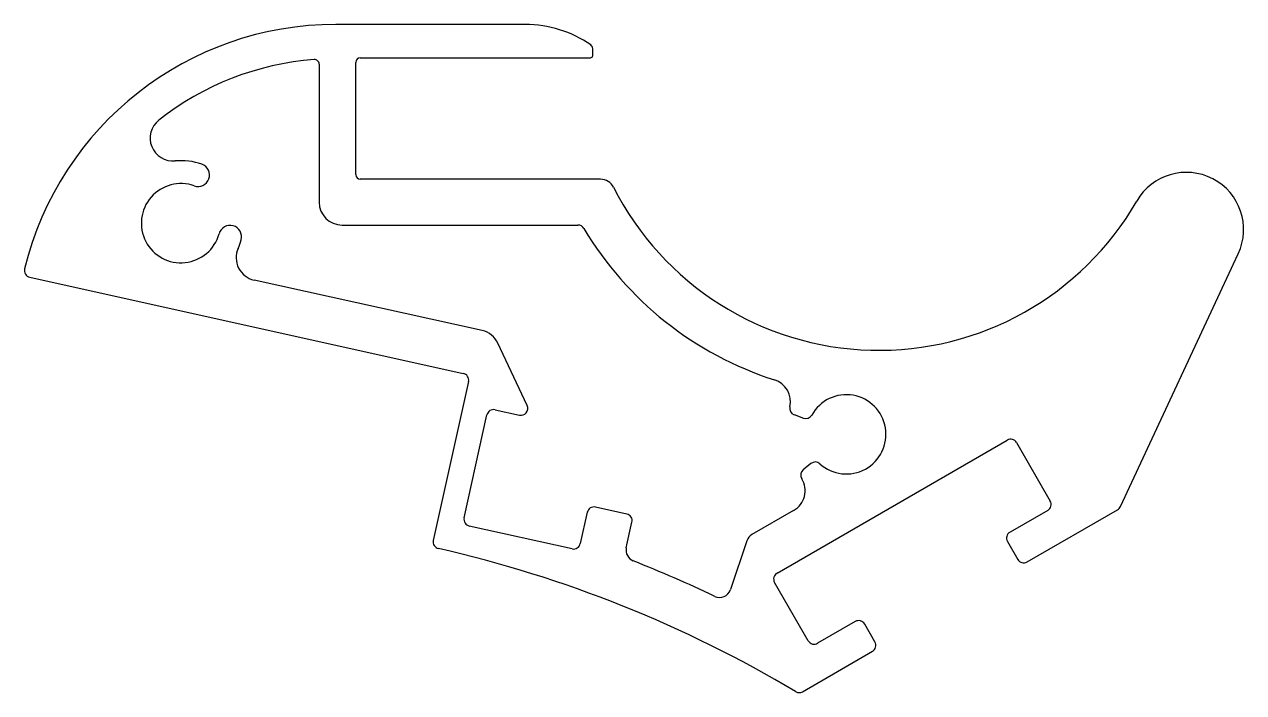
# Model space of a CAD drawing. Extents: x -32.4 to 35.3, y -16.7 to 20.3.
import ezdxf

# ---------------------------------------------------------------- set-up
doc = ezdxf.new("R2010")
doc.units = 0
doc.header["$MEASUREMENT"] = 0
doc.layers.get('0').update_dxf_attribs({"linetype": 'CONTINUOUS'})

msp = doc.modelspace()

# ---------------------------------------------------------------- linework, layer by layer
for p, q in [((-4.582, 20.317), (-15.087, 20.317)), ((-0.841, 18.59), (-0.841, 18.967)), ((-13.732, 18.463), (-0.968, 18.463)), ((-16.018, 18.113), (-16.018, 10.462)), ((-13.986, 11.986), (-13.986, 18.209)), ((-0.401, 11.732), (-13.732, 11.732)), ((-14.748, 9.192), (-1.657, 9.192)), ((28.436, -6.419), (34.971, 7.596)), ((-32.069, 6.302), (-8.02, 0.97)), ((-6.974, 3.34), (-19.623, 6.144)), ((-4.477, -0.812), (-6.099, 2.64)), ((-7.73, 0.516), (-9.682, -8.288)), ((-7.974, -7.04), (-6.71, -1.336)), ((-6.255, -1.047), (-4.904, -1.346)), ((10.331, -1.32), (10.845, -1.514)), ((9.387, -10.101), (22.15, -2.732)), ((22.671, -2.871), (24.54, -6.108)), ((11.261, -4.029), (10.837, -4.378)), ((-1.142, -6.733), (-1.527, -8.469)), ((1.048, -6.829), (-0.687, -6.444)), ((10.307, -6.637), (7.995, -7.971)), ((24.4, -6.629), (22.31, -7.835)), ((23.263, -9.485), (28.281, -6.588)), ((1.024, -8.701), (1.338, -7.283)), ((-1.981, -8.759), (-7.685, -7.494)), ((7.71, -8.319), (6.801, -11.022)), ((22.171, -8.356), (22.743, -9.346)), ((11.116, -13.858), (9.247, -10.621)), ((13.726, -12.791), (11.637, -13.998)), ((14.818, -13.921), (14.247, -12.931)), ((10.804, -16.679), (14.679, -14.441))]:
    msp.add_line(p, q)
for centre, radius, start, end in [((-15.087, 2.537), 17.78, 90, 166.24525), ((-4.582, 13.967), 6.35, 55.10564, 90), ((-1.095, 18.967), 0.254, 360, 55.10564), ((-15.087, 2.537), 15.875, 94.34906, 128.21825), ((-16.272, 18.113), 0.254, 0, 94.34906), ((-13.732, 18.209), 0.254, 90, 180), ((-0.968, 18.59), 0.127, 270, 0), ((-24.122, 14.012), 1.27, 128.21825, 275.31999), ((-23.683, 9.295), 3.467, 70.45674, 95.31999), ((-22.736, 11.964), 0.635, 250.45782, 70.45782), ((-13.732, 11.986), 0.254, 180, 270), ((-0.401, 10.938), 0.794, 26.87229, 90), ((32.094, 8.938), 3.175, 335, 150.07021), ((-23.683, 9.295), 2.197, 70.45611, 344.54326), ((15.034, 18.759), 16.51, 206.87229, 330.07021), ((-14.748, 10.462), 1.27, 180, 270), ((-20.954, 8.54), 0.635, 344.54432, 164.54432), ((-1.657, 8.811), 0.381, 30.7969, 90), ((15.034, 18.759), 19.05, 210.7969, 252.29661), ((-23.683, 9.295), 3.467, 336.21469, 344.54365), ((-19.349, 7.384), 1.27, 156.21127, 257.5), ((-31.987, 6.674), 0.381, 166.24525, 257.50195), ((-7.249, 2.1), 1.27, 25.16409, 77.5), ((-8.102, 0.598), 0.381, 347.50193, 77.50195), ((8.855, -0.598), 1.27, 347.20804, 72.29661), ((13.231, -2.411), 2.197, 227.89092, 150.89481), ((-6.338, -1.419), 0.381, 77.50194, 167.50193), ((-4.822, -0.974), 0.381, 257.50194, 25.16409), ((10.465, -0.964), 0.381, 167.21364, 249.39329), ((10.979, -1.157), 0.381, 249.3992, 330.89481), ((22.341, -3.062), 0.381, 30, 120.00465), ((11.503, -4.324), 0.381, 47.89674, 129.39329), ((11.078, -4.672), 0.381, 129.39329, 211.57307), ((9.672, -5.537), 1.27, 300, 31.57851), ((-0.77, -6.816), 0.381, 77.50194, 167.50196), ((24.21, -6.299), 0.381, 300, 30.00464), ((28.091, -6.258), 0.381, 300, 335), ((-7.602, -7.122), 0.381, 167.50193, 257.5), ((0.966, -7.201), 0.381, 347.5, 77.50195), ((8.312, -8.521), 0.635, 120, 161.4127), ((22.501, -8.165), 0.381, 120.00463, 210), ((-9.31, -8.371), 0.381, 167.50193, 257.18161), ((-24.522, -75.226), 68.183, 59.1736, 77.18161), ((-1.899, -8.387), 0.381, 257.50194, 347.50193), ((1.644, -8.838), 0.635, 167.50477, 248.49311), ((-24.522, -75.226), 70.723, 64.49956, 68.48922), ((23.072, -9.155), 0.381, 210, 300), ((9.577, -10.431), 0.381, 120, 210), ((6.199, -10.82), 0.635, 244.49956, 341.40962), ((13.917, -13.121), 0.381, 30, 120), ((11.446, -13.668), 0.381, 210.00464, 300.00464), ((14.488, -14.111), 0.381, 300.00463, 30), ((10.613, -16.349), 0.381, 239.17853, 300.00464)]:
    msp.add_arc(centre, radius, start, end)

doc.saveas('drawing.dxf')
